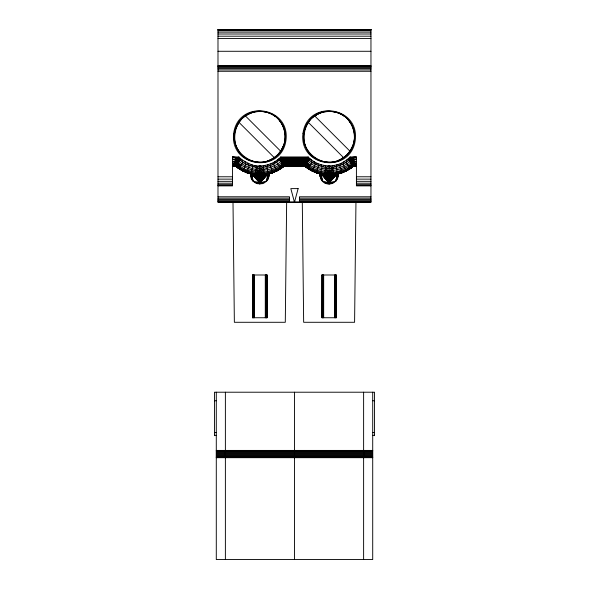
<?xml version="1.0" encoding="UTF-8"?>
<svg xmlns="http://www.w3.org/2000/svg" width="589" height="589" viewBox="0 0 589 589"><rect width="100%" height="100%" fill="white"/><g stroke="black" fill="none" stroke-linecap="round" stroke-linejoin="round"><path stroke-width="0.88" d="M217.989 185.874L232.545 185.874L232.545 156.954C242.469 157.241 249.346 167.121 259.823 165.862C267.649 165.84 275.343 162.564 280.784 156.954L284.332 166.002L276.859 170.744L268.577 173.748L259.823 174.653L251.201 173.21L243.036 170.25L235.512 165.48L232.545 165.737L235.32 166.002L242.705 170.906L250.796 173.88C248.904 186.868 270.763 186.882 268.812 173.888L276.948 170.906L284.347 166.046L304.616 166.002C318.384 177.51 340.022 178.106 353.65 166.046L356.411 165.737L353.378 165.31L345.912 170.243L337.755 173.21L329.126 174.653L324.716 174.513M370.96 185.874L356.411 185.874L356.411 156.954C348.717 156.409 343.947 163.344 336.834 164.824L336.216 166.739L338.101 176.428L338.115 173.888L343.696 172.069L348.902 169.441L353.65 166.046L356.411 166.046L353.628 166.002C344.815 172.857 333.028 176.479 321.933 174.278C318.737 172.621 320.261 177.149 320.909 178.865C324.782 187.994 339.765 183.658 338.152 173.88L343.696 172.069L336.643 174.211L329.126 182.833L324.267 182.649L329.126 183.746L331.651 183.694M286.652 202.241L285.29 322.286L234.363 322.286L233.001 202.241M355.955 202.241L354.593 322.286L303.659 322.286L302.297 202.241M242.705 170.906L246.018 164.302L244.965 161.784L242.918 162.512L238.155 158.655L232.545 159.31L237.485 160.311L235.32 166.002L242.705 170.906L252.836 174.315L259.823 181.39L266.817 174.315L276.948 170.906L273.635 164.302L271.212 163.543L270.344 165.715L266.92 166.739L263.717 165.605L263.393 167.357L264.255 174.705L254.794 174.624L245.252 172.069L250.966 173.917L250.848 176.428L250.885 173.902L245.252 172.069L240.047 169.441L235.305 166.046L232.545 166.046L235.305 166.046C243.007 171.951 252.718 175.36 262.458 174.867C265.006 175.227 270.528 171.406 268.798 176.428L266.92 166.739L267.531 164.824L270.344 165.715L273.635 164.302L281.498 158.655L307.451 158.655C313.142 164.64 321.27 166.856 329.126 168.218C337.225 170.317 345.507 165.487 351.464 160.311L356.411 159.31L350.794 158.655C345.11 164.64 336.982 166.856 329.126 168.218C321.027 170.324 312.744 165.487 306.781 160.311L282.013 159.921C276.749 166.901 267.494 167.813 259.823 170.412C249.559 172.054 241.711 164.029 232.545 161.504L237.485 160.311L238.869 156.954L241.755 159.575L242.918 162.512L246.018 164.302L252.733 166.739L263.592 169.006M262.355 183.694L259.823 183.746L254.971 182.649L259.823 182.833L267.347 174.211L274.4 172.069L268.172 174.035L268.039 178.865L268.687 173.917L274.4 172.069L279.606 169.441L284.347 166.046L280.688 168.535L284.2 165.627L304.756 165.627C313.009 171.708 323.273 175.088 333.529 174.513M335.524 174.418L342.172 172.665L336.12 174.315L329.126 181.39L322.72 174.418C316.094 173.24 309.77 170.361 304.616 166.002C309.667 170.184 315.689 173.078 322.131 174.315L329.126 181.39L335.524 174.418L342.172 172.665L339.647 165.715L336.834 164.824C326.755 167.629 315.395 164.508 308.165 156.954L304.601 166.046L312.008 170.906L320.777 174.035L322.323 180.992L329.126 182.833L337.099 174.116L343.696 172.069L337.946 173.932L337.335 178.865L337.475 174.035L343.696 172.069L336.643 174.211L346.244 170.906L353.643 166.039L356.411 166.046M337.475 174.035L335.929 180.992L329.126 182.833L321.152 174.116L314.548 172.069L320.136 173.888L320.151 176.428L320.269 173.917L314.548 172.069L321.609 174.211L329.126 182.833L333.985 182.649L329.126 183.746L326.601 183.694M320.151 176.428L320.306 173.932L314.548 172.069L320.931 174.072L322.323 180.992L321.152 174.116M268.466 173.969L268.039 178.865L268.503 173.961L274.4 172.069L267.347 174.211M337.335 178.865L337.769 173.969L343.696 172.069L337.32 174.072L335.929 180.992L337.099 174.116M255.42 174.513C265.521 174.948 276.027 172.04 283.876 165.48L283.927 164.905L305.492 164.67C313.179 171.362 323.53 173.659 333.47 173.969M255.56 174.719L251.032 173.932L254.374 174.572L259.823 179.505L264.093 174.719L268.621 173.932L265.278 174.572L259.823 179.505L255.398 174.705L256.252 167.357L255.935 165.605L252.733 166.739L251.032 173.932L254.08 174.528L259.823 181.39L266.692 174.337L272.869 172.665L270.344 165.715M338.101 176.428L337.983 173.917L334.162 174.624L329.126 179.505L324.694 174.705L325.555 167.357L325.238 165.605L322.028 166.739L320.328 173.932L323.28 174.513L329.126 181.39L334.964 174.513L338.152 173.88M257.297 183.694L259.823 183.746L264.682 182.649L259.823 182.833L252.306 174.211L245.252 172.069L251.474 174.035L253.02 180.992L259.823 182.833L266.626 180.992L267.796 174.116L274.4 172.069L268.768 173.902L268.798 176.428M333.337 174.727L337.924 173.932L332.594 174.8L329.126 177.311L325.658 174.8L320.328 173.932L323.376 174.528L329.126 181.39L334.876 174.528L337.924 173.932L333.396 174.719L329.126 179.505L324.856 174.719L320.328 173.932L324.09 174.624L329.126 179.505L333.551 174.705L332.697 167.357L333.013 165.605L336.216 166.739M266.626 180.992L268.172 174.035M255.486 173.969C265.359 173.652 275.63 171.399 283.309 164.802L283.545 163.867L306.162 163.882C313.591 170.155 323.589 173.173 333.241 172.054C341.937 171.878 348.327 165.06 356.411 163.381L352.355 162.586L350.963 162.844C338.277 173.888 318.818 172.474 305.89 162.586L281.667 162.844C269.099 174.602 249.419 170.891 237.485 160.311M235.718 128.571C226.905 150.46 255.663 172.246 274.327 157.697C292.402 146.506 286.534 115.724 265.602 111.962C231.484 104.194 221.295 158.043 257.54 162.122C278.597 165.075 293.749 137.738 280.158 121.43C269.026 105.217 241.203 109.731 235.718 128.571L238.891 122.262L274.327 157.697C265.484 163.926 252.836 163.624 244.325 156.968M305.014 128.571C296.201 150.46 324.959 172.246 343.623 157.697C361.705 146.506 355.83 115.724 334.905 111.962C300.788 104.194 290.591 158.043 326.843 162.122C347.893 165.075 363.045 137.738 349.454 121.43C338.329 105.217 310.506 109.731 305.014 128.571L308.194 122.262L343.623 157.697C334.788 163.926 322.139 163.624 313.62 156.968M241.159 165.2L237.846 162.719L232.545 163.381C238.331 163.499 242.226 168.734 247.689 170.162C251.591 171.524 255.692 172.246 259.823 172.297C268.098 172.268 276.278 169.293 282.639 164.007L283.059 162.586M347.201 159.575L348.902 160.377L351.942 164.007L352.612 163.256L356.411 163.381L352.848 163.867L348.629 166.466L351.942 164.007L352.355 162.586L350.087 156.954L347.201 159.575L346.03 162.512L350.087 168.697L353.628 166.002L353.378 165.31L356.411 164.832L353.054 164.427C345.338 171.289 334.846 173.667 324.782 173.969M246.018 164.302L248.44 163.543L249.302 165.715L246.776 172.665L252.306 174.211L250.796 173.88M312.008 170.906L315.321 164.302L317.736 163.543L318.605 165.715L316.079 172.665L321.609 174.211M260.713 174.948L259.823 177.311L256.355 174.8L251.032 173.932L254.794 174.624L259.823 179.505L264.859 174.624L268.621 173.932L264.093 174.719M330.017 174.948L329.126 177.311L326.497 174.867L324.694 174.705L333.551 174.705L331.754 174.867L329.126 177.311L326.748 174.889L324.694 174.705L333.551 174.705L331.497 174.889L329.126 177.311L327.359 174.918L324.694 174.705M276.948 170.906L280.791 168.697L276.734 162.512L277.898 159.575L281.144 157.8L307.804 157.8L311.051 159.575L312.222 162.512L308.165 168.697M339.647 165.715L340.516 163.543L342.931 164.302L346.244 170.906M273.635 164.302L274.688 161.784L276.734 162.512M342.931 164.302L343.991 161.784L346.03 162.512M350.963 162.844L351.78 161.099L356.411 161.504L350.963 162.844L352.075 161.865L356.411 161.504L351.677 160.834L349.969 161.651L351.14 159.494L356.411 159.31L351.677 160.834M310.455 165.2L306.17 161.865L282.779 161.865L281.667 162.844L282.484 161.106L306.574 160.834L308.15 161.533L307.112 159.494L281.837 159.494L279.606 160.377L277.898 159.575M356.411 165.737L353.569 165.826L349.984 168.535L353.496 165.627L356.411 165.737L353.584 165.862L349.984 168.535M275.328 116.563C266.817 109.9 254.168 109.606 245.326 115.834L280.754 151.263L283.935 144.96M330.326 174.94L329.126 177.311L327.926 174.94M344.624 116.563C336.113 109.9 323.464 109.606 314.622 115.834L350.057 151.263L353.238 144.96M238.891 122.262C232.67 131.104 232.964 143.753 239.627 152.264M280.754 151.263C286.983 142.428 286.688 129.779 280.025 121.26M308.194 122.262C301.966 131.104 302.26 143.753 308.923 152.264M350.057 151.263C356.286 142.428 355.984 129.779 349.329 121.26M311.051 159.575L309.218 160.274L307.141 162.719L305.89 162.586L306.162 163.882L283.434 163.573L282.639 164.007L283.235 163.05L305.89 162.586L309.623 166.466L305.338 164.059L282.639 164.007L279.606 160.377L281.144 157.8M351.14 159.494L348.902 160.377L350.44 157.8M238.862 168.697L242.918 162.512M237.772 124.029L241.821 118.757L247.093 114.708M281.881 149.496L277.831 154.767L272.56 158.816M307.075 124.029L311.117 118.757L316.396 114.708M351.177 149.496L347.135 154.767L341.856 158.816M261.597 174.918L259.823 177.311L257.194 174.867L255.398 174.705L264.255 174.705L263.614 174.771L259.823 179.505L256.038 174.771L255.398 174.705L264.233 174.513M255.398 174.705L257.886 174.911L259.823 177.311L261.766 174.911L264.255 174.705L263.29 174.8L259.823 179.505L256.355 174.8M332.594 174.8L329.126 179.505L325.658 174.8M334.162 174.624L329.126 181.39L324.09 174.624M281.667 162.844L282.661 161.563L306.574 160.834L307.141 162.719L305.897 162.579M283.876 165.48L304.918 165.178L308.57 168.071L304.808 165.48L283.876 165.48L304.874 165.31L308.57 168.071L305.021 164.905L309.056 167.335L305.338 164.059L283.707 164.294L283.309 164.802L304.808 165.48M265.278 174.572L259.823 181.39L252.961 174.337L246.776 172.665L253.425 174.418L259.823 181.39L266.228 174.418L272.869 172.665L266.817 174.315L259.823 182.833L251.849 174.116L245.252 172.069L250.84 173.888L250.848 176.428M336.12 174.315L329.126 182.833L321.933 174.278L316.079 172.665L322.72 174.418M336.312 174.278L329.126 182.833L322.131 174.315M238.847 161.533L237.639 159.921L232.545 159.31L237.809 159.494L238.847 161.533L232.545 161.504L236.874 161.865L237.846 162.719L239.922 160.274L241.755 159.575M282.639 164.007L283.316 163.256L305.639 163.256L306.162 163.882M279.606 160.377L281.409 158.448L307.804 157.8L309.218 160.274L307.112 159.494L282.013 159.921M304.756 165.627L308.268 168.535L304.668 165.862L284.2 165.627L280.386 168.071L283.927 164.905L279.9 167.335L283.545 163.867L279.326 166.466M349.682 168.071L353.231 164.905L356.411 164.832L353.326 165.17L349.682 168.071L353.496 165.627L352.355 162.586L356.411 161.504M283.309 164.802L283.751 164.419L305.492 164.67L305.338 164.059M280.791 168.697L284.332 166.002M263.29 174.8L259.823 177.311L258.056 174.918M348.902 160.377L350.911 158.934L356.411 159.31M280.386 168.071L284.141 165.48M282.484 161.106L280.666 161.651L282.168 160.311L306.781 160.311L282.33 160.716L280.666 161.651L281.837 159.494L307.34 158.934L309.218 160.274M245.326 115.834L251.636 112.654M314.622 115.834L320.931 112.654M268.017 160.871L274.327 157.697M337.32 160.871L343.623 157.697M235.946 164.294L232.545 163.381L236.866 163.882L236.594 162.586L240.327 166.466L236.866 163.882L236.108 163.867L235.718 164.905L232.545 164.832L235.512 165.48L232.545 164.832L235.946 164.294C243.441 171.384 254.146 173.608 264.166 173.969M263.769 170.545L259.823 172.297L255.589 173.085M333.065 170.545L329.126 172.297L324.885 173.085M256.252 167.357L259.823 165.862L263.393 167.357L266.92 166.739M325.555 167.357L329.126 165.862L332.697 167.357M332.888 169.006L329.126 170.412L325.364 169.006M312.222 162.512L314.261 161.784L315.321 164.302M249.302 165.715L252.121 164.824L252.733 166.739M318.605 165.715L321.417 164.824L322.028 166.739M353.054 164.427L356.411 163.381M350.794 158.655L356.411 156.954L350.087 156.954M349.969 161.651L351.78 161.099M263.393 167.357L256.06 169.006M268.621 173.932L265.573 174.528L259.823 181.39L254.374 174.572M266.228 174.418L266.692 174.337M351.942 164.007L352.848 163.867M264.255 174.705L262.458 174.867L259.823 177.311L258.939 174.948M333.551 174.705L330.893 174.918L329.126 177.311L328.235 174.948M235.453 165.627L238.965 168.535L235.372 165.862L232.545 165.737L235.453 165.627L239.267 168.071L235.718 164.905L239.752 167.335L236.108 163.867M217.989 29.634L370.96 29.634M217.989 29.759L370.96 29.759M217.989 30.665L370.96 30.665M217.989 32.115L370.96 32.115M217.989 34L370.96 34M217.989 36.194L370.96 36.194M217.989 38.543L370.96 38.543M217.989 51.28L370.96 51.28M217.989 65.828L370.96 65.828M217.989 66.012L370.96 66.012M217.989 66.557L370.96 66.557M217.989 67.426L370.96 67.426M217.989 68.552L370.96 68.552M217.989 69.87L370.96 69.87M217.989 71.284L370.96 71.284M238.155 158.655L232.545 156.954L238.869 156.954M280.784 156.954L308.165 156.954M304.668 165.862L284.229 165.907L304.668 165.862L308.268 168.535M217.989 176.781L232.545 176.781M356.411 176.781L370.96 176.781M217.989 179.13L232.545 179.13M356.411 179.13L370.96 179.13M217.989 181.324L232.545 181.324M356.411 181.324L370.96 181.324M217.989 183.208L232.545 183.208M356.411 183.208L370.96 183.208M217.989 184.651L232.545 184.651M356.411 184.651L370.96 184.651M217.989 185.564L232.545 185.564M356.411 185.564L370.96 185.564M217.989 196.785L289.471 196.785L289.471 202.241M370.96 196.785L299.477 196.785L299.477 202.241M217.989 198.198L289.471 198.198M299.477 198.198L370.96 198.198M217.989 199.516L289.471 199.516M299.477 199.516L370.96 199.516M217.989 200.643L289.471 200.643M299.477 200.643L370.96 200.643M217.989 201.512L289.471 201.512M299.477 201.512L370.96 201.512M217.989 202.056L370.96 202.056M267.104 274.997L252.548 274.997L252.548 317.743L267.104 317.743L267.104 274.997L267.038 317.743M321.852 274.997L336.4 274.997L336.4 317.743L321.852 317.743L321.911 274.997M214.47 400.763L216.288 400.763M372.712 400.763L374.53 400.763M214.47 432.591L216.288 432.591M372.712 432.591L374.53 432.591M214.47 435.323L216.288 435.323M372.712 435.323L374.53 435.323M216.288 450.416L372.712 450.416M216.288 450.6L372.712 450.6M216.288 450.96L372.712 450.96M216.288 451.505L372.712 451.505M216.288 452.234L372.712 452.234M216.288 453.147L372.712 453.147M216.288 454.053L372.712 454.053M216.288 454.966L372.712 454.966M216.288 455.871L372.712 455.871M216.288 456.6L372.712 456.6M216.288 457.145L372.712 457.145M216.288 457.513L372.712 457.513M216.288 457.69L372.712 457.69M284.082 165.31L304.874 165.31M282.33 160.716L306.574 160.834M283.707 164.294L305.198 164.419M281.409 158.448L307.451 158.655M283.235 163.05L305.639 163.256M281.498 158.655L307.34 158.934M282.661 161.563L306.17 161.865M232.545 165.737L235.379 165.848L238.965 168.535M235.571 165.31L239.267 168.071L235.593 165.251L232.545 164.832L236.189 164.67M253.425 174.418L252.836 174.315L259.823 182.833L267.796 174.116L259.823 182.833L251.871 174.123L253.02 180.992M333.367 173.092L329.126 172.297L325.18 170.545M264.063 173.085L259.823 172.297L255.884 170.545M320.269 173.917L320.909 178.865L320.777 174.035M232.545 156.954L238.236 158.448L239.922 160.274L237.809 159.494M314.548 172.069L320.482 173.969L320.909 178.865M236.992 161.563L237.846 162.719M238.508 157.8L239.922 160.274M250.966 173.917L251.613 178.865L251.474 174.035M374.53 435.683L374.53 392.215L214.47 392.215L214.47 435.683M372.712 392.215L372.712 559.55L216.288 559.55L216.288 392.215M363.619 392.215L363.619 559.55M336.157 274.997L336.157 317.743M335.87 274.997L335.87 317.743M335.494 274.997L335.494 317.743M335.053 274.997L335.053 317.743M334.581 274.997L334.581 317.743M329.126 165.862L329.126 184.055M323.67 274.997L323.67 317.743M323.199 274.997L323.199 317.743M322.757 274.997L322.757 317.743M322.382 274.997L322.382 317.743M322.095 274.997L322.095 317.743M294.5 392.215L294.5 559.55M266.861 274.997L266.861 317.743M266.567 274.997L266.567 317.743M266.191 274.997L266.191 317.743M265.757 274.997L265.757 317.743M265.286 274.997L265.286 317.743M259.823 165.862L259.823 184.055M254.367 274.997L254.367 317.743M253.896 274.997L253.896 317.743M253.461 274.997L253.461 317.743M253.086 274.997L253.086 317.743M252.791 274.997L252.791 317.743M252.615 274.997L252.615 317.743M225.381 392.215L225.381 559.55M233.678 133.32C229.276 167.593 281.358 174.447 285.974 140.204C290.377 105.939 238.295 99.085 233.678 133.32M302.974 133.32C298.571 167.593 350.654 174.447 355.27 140.204C359.673 105.939 307.591 99.085 302.974 133.32M298.13 188.605L294.478 202.241L290.819 188.605L298.13 188.605M352.914 164.051L352.605 164.802L353.231 164.905L349.196 167.335L352.914 164.051M236.417 163.043L232.545 163.381L236.336 163.256L236.866 163.882L236.417 163.043M370.96 29.45L217.989 29.45L217.989 202.241L370.96 202.241L370.96 29.45M251.179 173.969L245.252 172.069L251.142 173.961L251.613 178.865L251.179 173.969"/></g></svg>
